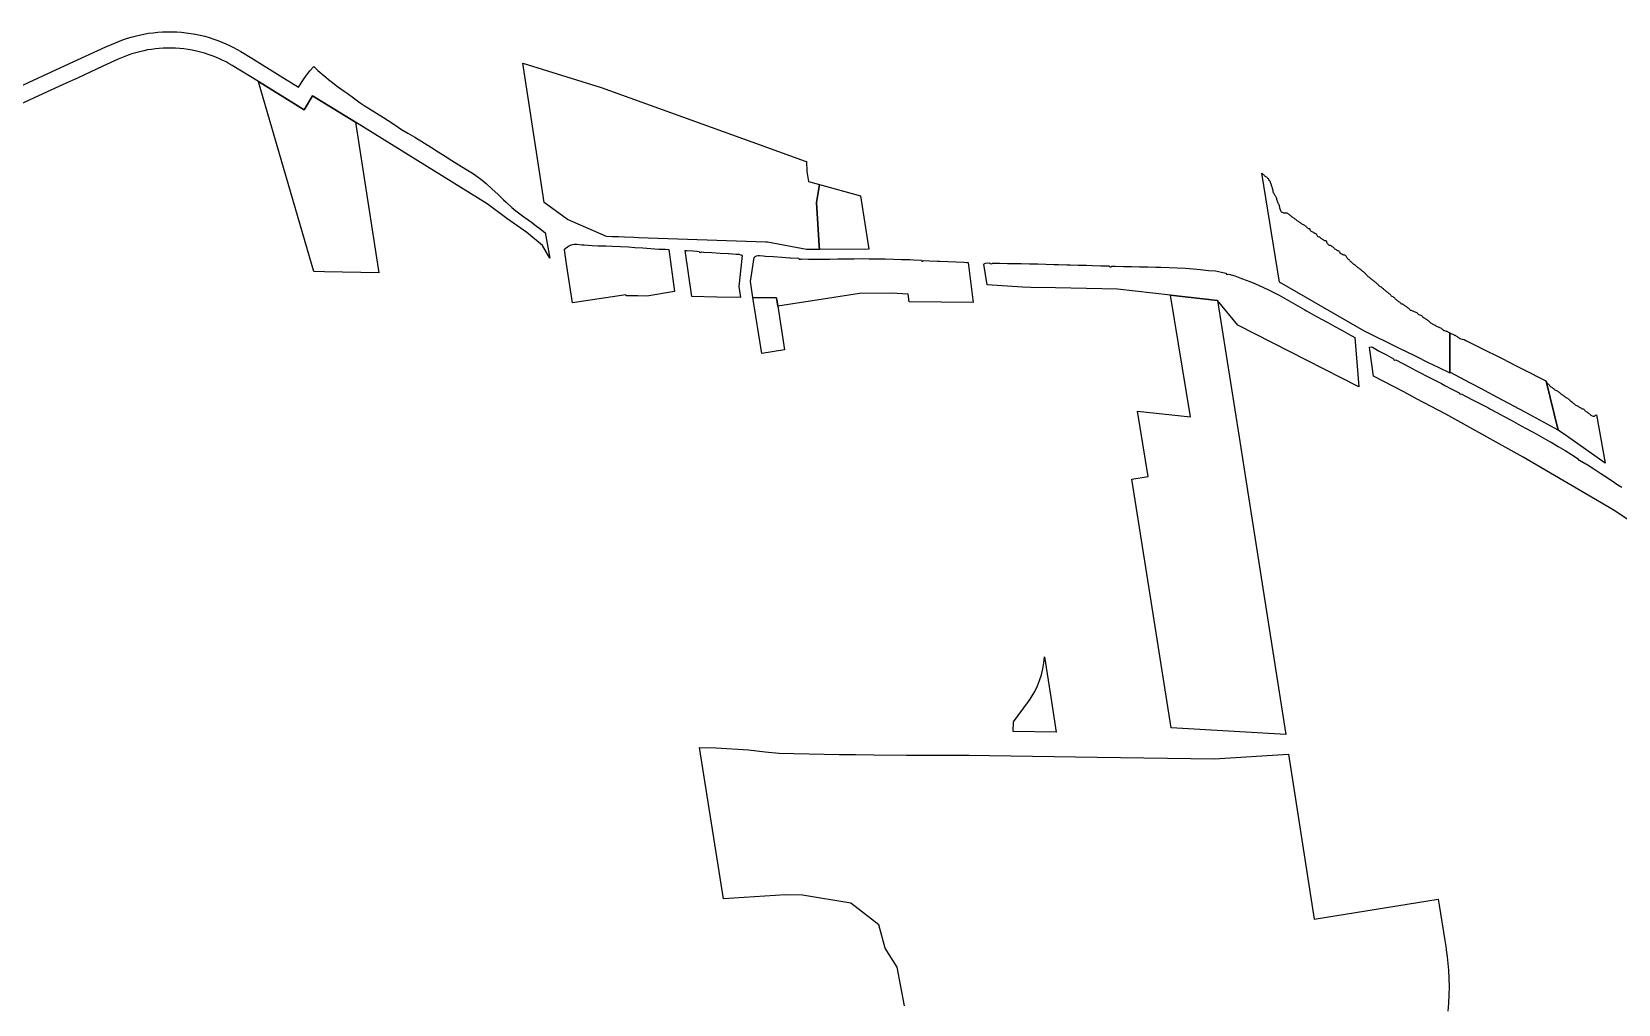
# Model space of a CAD drawing. Header units: inches. Extents: x 326978 to 343822, y 4677882 to 4690337.
# Drawn here: x 340245 to 342204, y 4688286 to 4689487 of the extents above; entities that cross this region are included whole.
import ezdxf

# ---------------------------------------------------------------- set-up
doc = ezdxf.new("R2010")
doc.units = ezdxf.units.IN
doc.header["$MEASUREMENT"] = 0
doc.layers.add('Parks', color=7, linetype='Continuous')

msp = doc.modelspace()

# ---------------------------------------------------------------- linework, layer by layer
at = {"layer": 'Parks'}
for points in [[(340202.4884, 4689406.4256), (340246.8784, 4689427.1588), (340291.5564, 4689447.678), (340336.3524, 4689468.2512), (340343.2892, 4689471.107), (340348.145, 4689473.2536), (340353.065, 4689475.2484), (340358.0446, 4689477.0895), (340362.8148, 4689478.6904), (340367.63, 4689480.1502), (340372.4861, 4689481.4676), (340377.3789, 4689482.6415), (340383.0808, 4689483.819), (340388.8195, 4689484.8016), (340394.6021, 4689485.5892), (340400.4083, 4689486.1786), (340406.2313, 4689486.5694), (340412.0642, 4689486.7609), (340417.9002, 4689486.7529), (340423.7326, 4689486.5455), (340429.5545, 4689486.139), (340435.359, 4689485.5337), (340441.1395, 4689484.7304), (340446.8892, 4689483.73), (340452.636, 4689482.5256), (340458.338, 4689481.1243), (340463.9884, 4689479.5279), (340469.5806, 4689477.7382), (340474.5508, 4689475.9665), (340479.4639, 4689474.0421), (340484.3151, 4689471.9667), (340489.0999, 4689469.7425), (340493.8137, 4689467.3715), (340493.8137, 4689467.3715), (340498.452, 4689464.8559), (340503.0103, 4689462.1982), (340516.3536, 4689453.9656), (340551.6516, 4689432.1876), (340574.1071, 4689418.3326), (340580.3893, 4689427.7964), (340584.0771, 4689433.3266), (340585.9209, 4689435.7845), (340588.2917, 4689438.6813), (340592.911, 4689443.9018), (340596.7268, 4689440.086), (340597.9464, 4689439.0539), (340605.5798, 4689432.5939), (340613.2132, 4689426.134), (340614.4338, 4689425.2361), (340622.4891, 4689419.3107), (340630.5444, 4689413.3852), (340634.1239, 4689410.8218), (340642.2542, 4689404.9995), (340650.3844, 4689399.1772), (340655.3701, 4689395.8949), (340663.722, 4689390.3964), (340670.4812, 4689386.1591), (340678.954, 4689380.8476), (340684.7564, 4689377.102), (340693.1576, 4689371.6788), (340701.5588, 4689366.2556), (340709.2125, 4689361.6665), (340717.7889, 4689356.5243), (340726.3652, 4689351.382), (340729.8309, 4689349.1759), (340738.2667, 4689343.8059), (340746.7025, 4689338.4359), (340755.1383, 4689333.066), (340763.5742, 4689327.696), (340772.01, 4689322.326), (340780.6763, 4689317.1571), (340789.2644, 4689312.0348), (340792.9848, 4689309.3232), (340801.066, 4689303.4332), (340805.758, 4689299.2548), (340813.226, 4689292.6044), (340820.1752, 4689286.1656), (340827.5108, 4689279.3692), (340830.5612, 4689276.4856), (340837.8276, 4689269.6156), (340842.7276, 4689265.8132), (340850.6276, 4689259.6828), (340853.6404, 4689257.4864), (340861.7212, 4689251.596), (340869.802, 4689245.7052), (340870.5796, 4689245.1124), (340878.5316, 4689239.0492), (340878.9234, 4689238.7539), (340884.4987, 4689207.1982), (340875.3532, 4689222.7276), (340856.2498, 4689238.9182), (340831.5113, 4689256.3058), (340807.3172, 4689274.4435), (340644.4268, 4689374.9464), (340591.5672, 4689407.5604), (340581.0068, 4689390.4424), (340524.7304, 4689425.1654), (340492.4497, 4689445.0812), (340488.5991, 4689447.323), (340484.6838, 4689449.45), (340480.7073, 4689451.4604), (340476.6732, 4689453.3523), (340472.1153, 4689455.3182), (340467.4951, 4689457.1329), (340462.8177, 4689458.7944), (340458.0881, 4689460.3009), (340453.3114, 4689461.6507), (340448.2065, 4689462.9077), (340443.0608, 4689463.9857), (340437.8807, 4689464.8836), (340432.6724, 4689465.6002), (340427.4423, 4689466.1347), (340422.1967, 4689466.4863), (340416.942, 4689466.6548), (340412.0602, 4689466.6465), (340407.1813, 4689466.4801), (340402.3103, 4689466.1557), (340397.4524, 4689465.6737), (340392.6126, 4689465.0345), (340387.7961, 4689464.2389), (340383.0079, 4689463.2877), (340378.1071, 4689462.1447), (340373.2472, 4689460.8389), (340368.4336, 4689459.3716), (340363.6716, 4689457.7445), (340359.6291, 4689456.2209), (340355.6319, 4689454.5823), (340351.6832, 4689452.8301), (340332.7204, 4689444.1208), (340301.9212, 4689429.9752), (340283.4412, 4689421.488), (340252.9224, 4689407.4716), (340092.4032, 4689333.6988)], [(342255.19, 4688858.2036), (342197.5928, 4688896.612), (342086.6349, 4688961.5009), (341991.1152, 4689014.5644), (341954.7316, 4689033.778), (341939.0896, 4689042.038), (341901.7708, 4689061.5956), (341897.06, 4689094.2124), (341897.0064, 4689097.5112), (341898.7108, 4689097.7048), (341900.3464, 4689097.1888), (341908.9192, 4689092.5792), (341917.7272, 4689087.844), (341926.5352, 4689083.1092), (341926.6888, 4689081.9828), (341926.6888, 4689081.9828), (341928.1992, 4689081.2916), (341929.4792, 4689081.5476), (341937.0448, 4689077.5696), (341945.8956, 4689072.9152), (341954.7464, 4689068.2612), (341958.8584, 4689066.1488), (341967.7532, 4689061.5792), (341976.6484, 4689057.01), (341985.5432, 4689052.4404), (341989.8008, 4689050.22), (341998.6672, 4689045.5956), (342007.5336, 4689040.9716), (342007.5592, 4689039.9732), (342009.044, 4689039.282), (342010.0936, 4689039.666), (342016.1252, 4689036.5532), (342025.012, 4689031.9672), (342033.8984, 4689027.3816), (342042.7848, 4689022.7956), (342045.3744, 4689021.39), (342054.1632, 4689016.6196), (342062.9516, 4689011.8488), (342071.7404, 4689007.0784), (342080.5292, 4689002.308), (342089.3176, 4688997.5372), (342098.1064, 4688992.7668), (342102.4733, 4688990.3481), (342111.221, 4688985.5031), (342119.9688, 4688980.658), (342121.1865, 4688979.9419), (342129.8064, 4688974.8727), (342138.4264, 4688969.8036), (342146.1149, 4688964.8654), (342154.5288, 4688959.4612), (342154.3496, 4688958.7188), (342155.476, 4688957.746), (342156.244, 4688957.9252), (342164.1032, 4688953.4196), (342165.6089, 4688952.4467), (342174.0081, 4688947.0195), (342182.4072, 4688941.5924), (342186.9074, 4688938.6249), (342195.2557, 4688933.1198), (342203.604, 4688927.6148), (342208.3696, 4688924.4003)], [(341322.5764, 4688284.361), (341313.5264, 4688331.8529), (341298.8201, 4688355.5989), (341290.9012, 4688384.2449), (341256.1677, 4688410.8097), (341196.7284, 4688421.0292), (341175.3964, 4688421.2672), (341098.9487, 4688416.3352), (341069.5432, 4688602.9784), (341089.9809, 4688602.7448), (341130.0345, 4688600.3351), (341150.4076, 4688597.9959), (341167.2819, 4688596.0583), (341241.8211, 4688594.5724), (341262.2148, 4688594.3625), (341284.8098, 4688594.1125), (341325.0471, 4688593.6673), (341402.3051, 4688593.5716), (341427.3884, 4688593.1714), (341560.3054, 4688591.0509), (341705.0704, 4688589.3302), (341796.8984, 4688594.8612), (341828.6348, 4688391.2936), (341981.4394, 4688415.9174), (341982.6505, 4688408.4571), (341989.7274, 4688364.8623), (341990.9431, 4688357.3737), (341991.5954, 4688353.2247), (341992.7738, 4688344.9064), (341993.715, 4688336.5579), (341994.418, 4688328.186), (341994.9203, 4688318.0495), (341995.0737, 4688307.9018), (341994.8779, 4688297.7548), (341994.3333, 4688287.6206), (341993.4404, 4688277.511)]]:
    msp.add_lwpolyline(points, dxfattribs=at)
for points in [[(341217.5112, 4689217.9832), (341201.5304, 4689217.9048), (341153.3648, 4689226.8308), (341151.4796, 4689226.8976), (340993.908, 4689232.494), (340988.1116, 4689232.712), (340976.7628, 4689233.1388), (340969.318, 4689233.4188), (340961.6556, 4689233.7072), (340954.4908, 4689233.9768), (340906.268, 4689255.124), (340877.5692, 4689276.0288), (340871.314, 4689316.7032), (340851.1428, 4689448.0088), (340948.1624, 4689418.0412), (341134.006, 4689350.8328), (341199.9744, 4689326.9896), (341201.5452, 4689326.4216), (341201.9336, 4689314.4268), (341203.872, 4689301.9964), (341217.676, 4689298.2152), (341214.62, 4689280.7108), (341213.7972, 4689275.9988), (341217.224, 4689222.4704), (341217.5112, 4689217.9832)], [(340644.4268, 4689374.9464), (340673.4364, 4689188.9399), (340606.3464, 4689190.4064), (340592.926, 4689190.7), (340524.8555, 4689424.7352), (340524.7304, 4689425.1654), (340581.0068, 4689390.4424), (340591.5672, 4689407.5604), (340644.4268, 4689374.9464)], [(341217.5112, 4689217.9832), (341217.224, 4689222.4704), (341213.7972, 4689275.9988), (341214.62, 4689280.7108), (341217.676, 4689298.2152), (341268.3045, 4689284.347), (341278.6068, 4689218.2792), (341217.5112, 4689217.9832)], [(341996.142, 4689066.502), (341996.3604, 4689065.148), (341982.684, 4689071.8684), (341969.0076, 4689078.5892), (341955.332, 4689085.31), (341954.5336, 4689085.7024), (341941.656, 4689092.0308), (341934.0032, 4689095.7916), (341927.9796, 4689098.7516), (341918.9592, 4689103.184), (341904.6996, 4689110.1916), (341889.8284, 4689117.4996), (341785.8264, 4689177.4964), (341763.7828, 4689311.9716), (341764.538, 4689311.242), (341765.3444, 4689310.5636), (341766.1892, 4689309.9364), (341766.9828, 4689309.3092), (341767.6484, 4689308.5028), (341768.57, 4689308.0804), (341769.5172, 4689307.7348), (341770.2468, 4689306.9796), (341770.746, 4689306.0836), (341771.5396, 4689305.4308), (341772.1796, 4689304.65), (341772.5892, 4689303.6644), (341773.4596, 4689303.0884), (341773.882, 4689302.1668), (341774.2276, 4689301.2196), (341774.522, 4689300.1956), (341774.8548, 4689299.1844), (341775.2132, 4689298.25), (341775.5332, 4689297.2388), (341775.8788, 4689296.2916), (341776.1988, 4689295.2804), (341776.4676, 4689294.3076), (341776.7108, 4689293.3092), (341777.0308, 4689292.3364), (341777.2612, 4689291.2996), (341777.3892, 4689290.2372), (341777.6068, 4689289.226), (341777.9012, 4689288.1892), (341778.4772, 4689287.306), (341779.0276, 4689286.3972), (341779.6036, 4689285.5012), (341780.1796, 4689284.682), (341780.6404, 4689283.786), (341781.178, 4689282.8644), (341781.626, 4689281.93), (341781.9204, 4689280.906), (341782.1124, 4689279.9204), (341782.3172, 4689278.8964), (341782.7396, 4689277.9492), (341783.0212, 4689276.9892), (341783.4052, 4689276.0548), (341783.7764, 4689275.1076), (341784.506, 4689274.3524), (341784.954, 4689273.4436), (341785.2228, 4689272.3812), (341785.4276, 4689271.3572), (341785.594, 4689270.2308), (341785.8116, 4689269.194), (341785.9908, 4689268.1956), (341786.2852, 4689267.2356), (341786.7332, 4689266.2756), (341787.1684, 4689265.3668), (341787.8724, 4689264.6116), (341788.8068, 4689264.1764), (341789.7412, 4689263.6772), (341790.6628, 4689263.2548), (341791.674, 4689263.1908), (341792.7236, 4689263.1908), (341793.7348, 4689263.1908), (341794.7588, 4689263.178), (341795.706, 4689262.8324), (341796.4484, 4689262.1284), (341797.1268, 4689261.386), (341797.8692, 4689260.6948), (341798.7396, 4689260.1828), (341799.5588, 4689259.4916), (341800.3012, 4689258.8004), (341801.1204, 4689258.1476), (341802.0292, 4689257.5972), (341802.8868, 4689257.0084), (341803.77, 4689256.4452), (341804.73, 4689255.9844), (341805.5236, 4689255.3188), (341806.2276, 4689254.538), (341806.9316, 4689253.77), (341807.866, 4689253.3988), (341808.7108, 4689252.8612), (341809.5684, 4689252.2084), (341810.5156, 4689251.8372), (341811.3348, 4689251.1588), (341812.0772, 4689250.4036), (341813.0116, 4689249.8788), (341813.8052, 4689249.2644), (341814.7012, 4689248.8164), (341815.738, 4689248.5348), (341816.6084, 4689248.01), (341817.274, 4689247.1652), (341818.0676, 4689246.5508), (341818.9252, 4689246.0132), (341819.5524, 4689245.1684), (341820.3844, 4689244.5284), (341821.242, 4689243.9524), (341822.2276, 4689243.6964), (341822.9412, 4689243.2872), (341823.098, 4689243.1972), (341823.2132, 4689242.1988), (341823.7508, 4689241.3412), (341824.5316, 4689240.7012), (341825.4532, 4689240.2916), (341826.362, 4689239.8052), (341827.258, 4689239.242), (341828.1412, 4689238.73), (341829.1012, 4689238.3076), (341829.9844, 4689237.7444), (341830.9188, 4689237.3476), (341831.354, 4689236.426), (341831.802, 4689235.4916), (341832.3524, 4689234.6468), (341833.082, 4689233.9172), (341834.1188, 4689233.738), (341835.1428, 4689233.4308), (341836.0004, 4689232.7908), (341836.6916, 4689232.0484), (341837.6004, 4689231.5876), (341838.2916, 4689230.8452), (341839.098, 4689230.2308), (341839.994, 4689229.7444), (341840.8516, 4689229.2196), (341841.85, 4689229.0916), (341842.874, 4689228.938), (341843.578, 4689228.1956), (341843.6968, 4689227.1873), (341843.77, 4689227.018), (341844.282, 4689226.1092), (341844.8452, 4689225.2772), (341845.3956, 4689224.4324), (341846.0868, 4689223.69), (341847.0468, 4689223.2164), (341848.1092, 4689223.3188), (341848.9796, 4689222.8068), (341849.8244, 4689222.1668), (341850.7332, 4689221.706), (341851.5012, 4689221.0404), (341852.2052, 4689220.2724), (341853.0372, 4689219.6068), (341853.7924, 4689218.9028), (341854.6756, 4689218.3012), (341855.5972, 4689217.866), (341856.3652, 4689217.162), (341857.3764, 4689216.906), (341858.4004, 4689216.65), (341859.1172, 4689215.8948), (341859.6036, 4689214.9476), (341860.1284, 4689214.0004), (341860.922, 4689213.2964), (341861.8308, 4689212.7332), (341862.8164, 4689212.3876), (341863.7892, 4689211.914), (341864.762, 4689211.5172), (341865.786, 4689211.3764), (341866.7332, 4689210.9284), (341867.4628, 4689210.186), (341868.0644, 4689209.3028), (341868.4996, 4689208.394), (341869.0884, 4689207.5492), (341869.6516, 4689206.7044), (341870.3684, 4689205.898), (341871.3156, 4689205.5652), (341872.0708, 4689204.81), (341872.6084, 4689203.9268), (341873.2612, 4689203.0948), (341874.1828, 4689202.57), (341874.938, 4689201.8404), (341875.706, 4689201.0724), (341876.5252, 4689200.4196), (341877.4596, 4689199.9076), (341878.2532, 4689199.2548), (341879.0212, 4689198.4868), (341879.7764, 4689197.7572), (341880.6084, 4689197.1044), (341881.5044, 4689196.4644), (341882.3748, 4689195.8756), (341883.2324, 4689195.2484), (341884.026, 4689194.57), (341884.8836, 4689194.0196), (341885.6516, 4689193.29), (341886.4836, 4689192.6628), (341887.29, 4689191.9972), (341888.1604, 4689191.3444), (341889.018, 4689190.7428), (341889.7476, 4689189.9364), (341890.5412, 4689189.2708), (341891.3604, 4689188.5924), (341891.962, 4689187.7604), (341892.73, 4689187.082), (341893.5364, 4689186.378), (341894.1508, 4689185.546), (341894.8932, 4689184.778), (341895.6996, 4689184.0868), (341896.6468, 4689183.69), (341897.2868, 4689182.8964), (341898.1828, 4689182.3076), (341898.9892, 4689181.6804), (341899.7188, 4689180.9636), (341900.5636, 4689180.4132), (341901.4212, 4689179.786), (341902.1892, 4689179.1332), (341902.9316, 4689178.4036), (341903.7124, 4689177.738), (341904.4932, 4689177.034), (341905.2868, 4689176.266), (341906.0932, 4689175.5748), (341906.9124, 4689174.9476), (341907.6548, 4689174.2052), (341908.4228, 4689173.45), (341909.2676, 4689172.8612), (341910.1764, 4689172.298), (341911.1108, 4689171.7732), (341911.9428, 4689171.082), (341912.6852, 4689170.378), (341913.53, 4689169.7764), (341914.298, 4689169.0724), (341915.1044, 4689168.4196), (341915.9492, 4689167.7284), (341916.7684, 4689167.0756), (341917.5492, 4689166.4356), (341918.3684, 4689165.8468), (341919.1748, 4689165.1684), (341919.8404, 4689164.4132), (341920.6724, 4689163.7348), (341921.4788, 4689163.0692), (341922.298, 4689162.442), (341922.9508, 4689161.6356), (341923.7188, 4689160.8932), (341924.5764, 4689160.33), (341925.4724, 4689159.818), (341926.3044, 4689159.242), (341927.1748, 4689158.6788), (341927.9556, 4689158.0516), (341928.6596, 4689157.2452), (341929.402, 4689156.5412), (341930.1188, 4689155.8116), (341930.8868, 4689155.0692), (341931.7316, 4689154.5188), (341932.5764, 4689153.9428), (341933.4468, 4689153.4052), (341934.202, 4689152.7396), (341934.9188, 4689151.9844), (341935.5204, 4689151.1652), (341936.4804, 4689150.8708), (341937.53, 4689150.7172), (341938.4004, 4689150.1924), (341939.1812, 4689149.4884), (341940.1028, 4689148.9892), (341941.0372, 4689148.554), (341941.8564, 4689147.978), (341942.5604, 4689147.2228), (341943.4052, 4689146.6724), (341944.2244, 4689146.058), (341945.082, 4689145.5332), (341945.7732, 4689144.778), (341946.426, 4689143.9844), (341947.13, 4689143.178), (341948.1156, 4689142.8708), (341949.0884, 4689142.5764), (341950.0868, 4689142.3076), (341950.9956, 4689141.8852), (341951.93, 4689141.4628), (341952.9028, 4689141.1684), (341953.8756, 4689140.7844), (341954.7588, 4689140.2212), (341955.6292, 4689139.6708), (341956.4484, 4689138.9668), (341957.0884, 4689138.1732), (341957.8692, 4689137.546), (341958.9444, 4689137.3412), (341959.9044, 4689136.906), (341960.8388, 4689136.3556), (341961.6452, 4689135.6388), (341962.4132, 4689134.9348), (341963.2324, 4689134.2052), (341964.1156, 4689133.5908), (341964.9988, 4689133.1044), (341965.8692, 4689132.4516), (341966.7268, 4689131.9268), (341967.5716, 4689131.3508), (341968.4676, 4689130.8772), (341969.2356, 4689130.1092), (341969.9908, 4689129.418), (341970.7844, 4689128.8036), (341971.4884, 4689128.0612), (341972.346, 4689127.5108), (341973.1908, 4689126.8068), (341974.0356, 4689126.2052), (341975.034, 4689125.898), (341975.9044, 4689125.2708), (341976.8388, 4689124.8868), (341977.786, 4689124.4772), (341978.6564, 4689123.8884), (341979.5396, 4689123.338), (341980.5124, 4689122.9412), (341981.4596, 4689122.5444), (341982.4196, 4689122.122), (341983.4308, 4689121.8532), (341984.4164, 4689121.3924), (341985.1844, 4689120.714), (341986.0676, 4689120.0996), (341986.81, 4689119.3444), (341987.6292, 4689118.7428), (341988.4484, 4689118.0516), (341989.4852, 4689117.8468), (341990.4324, 4689117.4756), (341991.4052, 4689117.2196), (341992.442, 4689117.1044), (341993.2612, 4689116.5156), (341994.1316, 4689116.0164), (341995.0404, 4689115.5044), (341995.8596, 4689114.8772), (341996.0499, 4689114.7603), (341996.142, 4689066.502)], [(341038.3488, 4689166.0576), (341004.4596, 4689160.5236), (340993.0392, 4689160.6864), (340978.822, 4689160.8888), (340978.3264, 4689162.0756), (340912.7196, 4689151.9264), (340905.7188, 4689197.1828), (340902.5956, 4689217.34), (340903.606, 4689218.6408), (340904.8472, 4689219.9456), (340906.2176, 4689221.114), (340907.7024, 4689222.1328), (340909.2848, 4689222.9908), (340910.948, 4689223.6788), (340912.6732, 4689224.1896), (340914.442, 4689224.5172), (340916.2352, 4689224.658), (340918.0324, 4689224.6104), (340924.2788, 4689223.8936), (340926.8176, 4689223.6544), (340936.7716, 4689222.716), (340944.2344, 4689222.552), (340954.2308, 4689222.332), (340961.8236, 4689221.9796), (340971.8128, 4689221.5156), (340981.802, 4689221.052), (340989.4312, 4689220.532), (340999.4064, 4689219.852), (341009.382, 4689219.172), (341019.3572, 4689218.492), (341022.5412, 4689218.3652), (341027.4144, 4689218.1715), (341031.4672, 4689218.1196), (341038.3488, 4689166.0576)], [(341069.354, 4689214.4472), (341071.018, 4689214.396), (341071.8628, 4689214.9848), (341074.7627, 4689214.8108), (341084.7443, 4689214.2117), (341094.726, 4689213.6127), (341104.7076, 4689213.0136), (341105.0928, 4689212.984), (341115.0634, 4689212.218), (341118.0256, 4689211.9904), (341119.98, 4689211.5032), (341120.7564, 4689211.3096), (341121.5088, 4689211.0352), (341122.228, 4689210.684), (341118.1498, 4689172.3708), (341119.826, 4689158.8804), (341090.696, 4689159.2948), (341059.754, 4689159.7356), (341051.5876, 4689216.5464), (341053.954, 4689216.582), (341061.2134, 4689216.1917), (341066.1652, 4689215.7634), (341068.8676, 4689215.292), (341069.354, 4689214.4472)], [(341192.6452, 4689205.986), (341194.4116, 4689205.8068), (341195.8452, 4689206.2932), (341204.0884, 4689205.858), (341205.3528, 4689205.8524), (341215.3524, 4689205.8068), (341220.3232, 4689205.89), (341230.3216, 4689206.0576), (341240.32, 4689206.2256), (341250.3184, 4689206.3932), (341260.3172, 4689206.5608), (341270.3156, 4689206.7284), (341278.8212, 4689206.6096), (341288.8204, 4689206.47), (341298.8192, 4689206.3304), (341308.818, 4689206.1908), (341309.0064, 4689206.1832), (341318.9988, 4689205.7904), (341328.9908, 4689205.3972), (341333.6232, 4689205.1456), (341343.6084, 4689204.6036), (341343.9412, 4689203.7076), (341345.2468, 4689203.7332), (341345.6052, 4689204.3732), (341353.3804, 4689204.0484), (341363.3716, 4689203.6308), (341365.9172, 4689203.5164), (341375.906, 4689203.0684), (341385.8948, 4689202.62), (341395.8836, 4689202.1716), (341399.3604, 4689202.046), (341401.0772, 4689201.7312), (341407.5232, 4689152.6944), (341328.4715, 4689153.4411), (341327.0106, 4689162.8988), (341306.4931, 4689163.9419), (341267.138, 4689163.4676), (341221.9606, 4689156.4925), (341166.0436, 4689147.8596), (341164.4304, 4689158.2448), (341135.2995, 4689158.6599), (341132.1899, 4689178.3917), (341136.8452, 4689208.2196), (341138.2684, 4689209.3244), (341139.8908, 4689210.1084), (341141.6408, 4689210.538), (341142.54, 4689210.6132), (341143.442, 4689210.594), (341147.8964, 4689210.1076), (341150.9688, 4689209.8768), (341160.9404, 4689209.1284), (341170.9176, 4689208.4532), (341180.8948, 4689207.778), (341181.8968, 4689207.7148), (341191.8772, 4689207.0868), (341192.6452, 4689205.986)], [(341428.2932, 4689200.4564), (341430.5972, 4689200.354), (341431.3396, 4689201.0964), (341439.886, 4689200.9661), (341449.8848, 4689200.8136), (341459.8836, 4689200.6612), (341466.8188, 4689200.5228), (341476.8168, 4689200.3232), (341486.8148, 4689200.1236), (341487.1016, 4689200.1138), (341497.0958, 4689199.7731), (341507.09, 4689199.4324), (341512.8655, 4689199.2355), (341522.8596, 4689198.8948), (341527.1324, 4689198.8137), (341537.1304, 4689198.6238), (341547.1284, 4689198.434), (341554.8625, 4689198.1983), (341564.8579, 4689197.8938), (341574.8532, 4689197.5892), (341576.082, 4689196.7444), (341577.618, 4689196.7444), (341578.4628, 4689197.5124), (341582.878, 4689197.4044), (341592.875, 4689197.1597), (341602.8719, 4689196.9151), (341612.8689, 4689196.6705), (341622.8658, 4689196.4258), (341632.8628, 4689196.1812), (341639.2906, 4689195.9943), (341649.2863, 4689195.7038), (341659.282, 4689195.4132), (341669.0118, 4689194.8319), (341678.994, 4689194.2356), (341688.1508, 4689193.2414), (341698.0916, 4689192.162), (341706.58, 4689191.448), (341714.0296, 4689190.0144), (341719.3032, 4689188.5296), (341720.3784, 4689187.4288), (341722.0424, 4689186.9936), (341723.2456, 4689187.5824), (341730.5672, 4689185.304), (341738.9128, 4689182.232), (341739.8588, 4689181.864), (341749.1784, 4689178.2384), (341755.9741, 4689175.405), (341765.204, 4689171.5568), (341773.0632, 4689167.768), (341780.3592, 4689164.1072), (341785.1678, 4689161.3933), (341793.876, 4689156.4784), (341799.4696, 4689153.2856), (341808.1544, 4689148.3284), (341816.8392, 4689143.3712), (341819.0169, 4689142.1654), (341827.7652, 4689137.3212), (341836.5136, 4689132.4771), (341845.262, 4689127.6329), (341854.0104, 4689122.7888), (341861.6467, 4689118.5939), (341870.4109, 4689113.7793), (341874.9272, 4689111.2983), (341878.899, 4689109.1165), (341883.5128, 4689048.338), (341734.1736, 4689124.5708), (341709.2888, 4689155.1692), (341650.9492, 4689161.564), (341585.5796, 4689168.8288), (341509.1488, 4689170.4548), (341478.5736, 4689171.1056), (341468.3348, 4689171.3232), (341424.5076, 4689174.2848), (341420.5303, 4689200.0257), (341420.8781, 4689200.2559), (341421.7485, 4689200.7099), (341422.6612, 4689201.0708), (341427.6276, 4689201.3012), (341428.2932, 4689200.4564)], [(341146.2884, 4689089.426), (341135.29, 4689158.66), (341164.1216, 4689158.2492), (341164.4304, 4689158.2448), (341166.0436, 4689147.8596), (341174.4272, 4689093.9004), (341146.2884, 4689089.426)], [(341709.2888, 4689155.1692), (341735.7972, 4688986.354), (341744.07, 4688933.6712), (341777.3996, 4688721.4152), (341793.3472, 4688619.1684), (341652.0244, 4688627.3928), (341627.1476, 4688783.8148), (341603.3516, 4688934.4076), (341623.354, 4688937.5848), (341610.124, 4689018.4156), (341675.5716, 4689011.2088), (341650.9492, 4689161.564), (341709.2888, 4689155.1692)], [(341996.0499, 4689114.7603), (341996.7556, 4689114.3268), (341997.7796, 4689114.1348), (341998.6628, 4689113.6356), (341999.6228, 4689113.2644), (342000.5956, 4689112.9956), (342001.4276, 4689112.3812), (342002.4004, 4689112.0228), (342003.2452, 4689111.4468), (342004.1924, 4689111.0628), (342004.986, 4689110.4356), (342005.7668, 4689109.7316), (342006.6116, 4689109.1044), (342007.5076, 4689108.6308), (342008.2756, 4689107.9652), (342009.722, 4689107.8116), (342013.6132, 4689106.8004), (342015.9592, 4689105.6255), (342024.9006, 4689101.1475), (342033.8419, 4689096.6695), (342042.7833, 4689092.1915), (342051.7246, 4689087.7136), (342060.666, 4689083.2356), (342069.145, 4689078.8978), (342078.0476, 4689074.3433), (342086.9502, 4689069.7888), (342095.8528, 4689065.2342), (342104.7554, 4689060.6797), (342113.658, 4689056.1252), (342113.9908, 4689056.0228), (342114.8868, 4689055.5492), (342129.9456, 4688994.8896), (342088.9444, 4689017.2888), (342062.0192, 4689031.5672), (342048.5568, 4689038.7064), (342035.0944, 4689045.8456), (342021.632, 4689052.9848), (341996.142, 4689066.502), (341996.0499, 4689114.7603)], [(342114.8868, 4689055.5492), (342115.194, 4689054.5892), (342115.6036, 4689053.6676), (342116.3076, 4689052.9508), (342117.1268, 4689052.2852), (342117.818, 4689051.5556), (342118.5092, 4689050.826), (342119.2004, 4689050.0452), (342119.9044, 4689049.2388), (342120.6724, 4689048.522), (342121.594, 4689048.01), (342122.5284, 4689047.498), (342123.3092, 4689046.8708), (342124.1284, 4689046.1668), (342124.9604, 4689045.514), (342125.818, 4689044.8356), (342126.7396, 4689044.4004), (342127.6356, 4689043.8372), (342128.634, 4689043.5044), (342129.53, 4689042.9668), (342130.2724, 4689042.25), (342131.1428, 4689041.6484), (342131.8596, 4689040.8804), (342132.7172, 4689040.2532), (342133.4596, 4689039.5492), (342134.4196, 4689039.1268), (342135.2388, 4689038.4996), (342136.0836, 4689037.898), (342136.8772, 4689037.1556), (342137.6964, 4689036.49), (342138.49, 4689035.8628), (342139.386, 4689035.3892), (342140.282, 4689034.8772), (342141.1268, 4689034.3012), (342141.9972, 4689033.6996), (342142.7908, 4689032.9956), (342143.6868, 4689032.4964), (342144.378, 4689031.7028), (342145.1972, 4689031.0884), (342146.0804, 4689030.4996), (342146.8484, 4689029.834), (342147.5652, 4689029.0788), (342148.2948, 4689028.3876), (342149.0628, 4689027.6964), (342149.818, 4689026.9412), (342150.65, 4689026.378), (342151.5716, 4689025.8148), (342152.5828, 4689025.546), (342153.53, 4689025.0468), (342154.3492, 4689024.4452), (342155.2196, 4689023.9076), (342156.1412, 4689023.3572), (342157.1268, 4689023.0884), (342157.8308, 4689022.3076), (342158.5092, 4689021.4756), (342159.482, 4689021.2068), (342160.5316, 4689021.1044), (342161.466, 4689020.746), (342162.234, 4689020.042), (342162.8228, 4689019.1844), (342163.4116, 4689018.3268), (342164.2948, 4689017.8404), (342165.2292, 4689017.4052), (342166.0612, 4689016.8292), (342167.0084, 4689016.4068), (342167.8148, 4689015.69), (342168.4932, 4689014.922), (342169.1204, 4689014.1028), (342169.9652, 4689013.5524), (342170.8996, 4689013.13), (342171.8724, 4689012.7204), (342173.0628, 4689012.2596), (342173.7156, 4689012.2852), (342174.5732, 4689012.3748), (342175.9684, 4689013.322), (342177.2541, 4689013.7468), (342187.9624, 4688954.0992), (342140.146, 4688987.7148), (342129.9456, 4688994.8896), (342114.8868, 4689055.5492)], [(341457.167, 4688634.9586), (341475.6666, 4688659.7818), (341477.7653, 4688662.8415), (341481.6433, 4688669.1668), (341483.4181, 4688672.4251), (341486.6286, 4688679.1141), (341488.0607, 4688682.5368), (341489.375, 4688686.0065), (341491.6444, 4688693.0705), (341492.5968, 4688696.6564), (341493.4263, 4688700.2728), (341494.7123, 4688707.58), (341495.4964, 4688714.958), (341503.1756, 4688665.3556), (341509.8436, 4688622.2848), (341456.8621, 4688622.8466), (341457.167, 4688634.9586)]]:
    msp.add_lwpolyline(points, close=True, dxfattribs=at)

doc.saveas('drawing.dxf')
